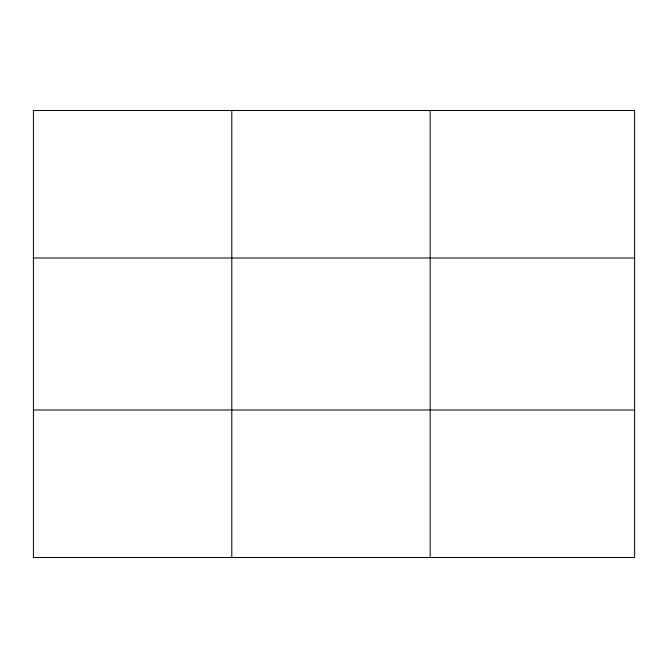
<?xml version="1.0" encoding="UTF-8"?>
<svg xmlns="http://www.w3.org/2000/svg" width="668" height="668" viewBox="0 0 668 668"><rect width="100%" height="100%" fill="white"/><g stroke="black" fill="none" stroke-linecap="round" stroke-linejoin="round"><path stroke-width="1" d="M231.796 557.496L231.796 110.504M430.192 557.496L430.192 110.504M33.4 258.015L634.6 258.015M33.4 409.985L634.6 409.985M634.6 110.504L634.6 557.496L33.4 557.496L33.4 110.504L634.6 110.504"/></g></svg>
